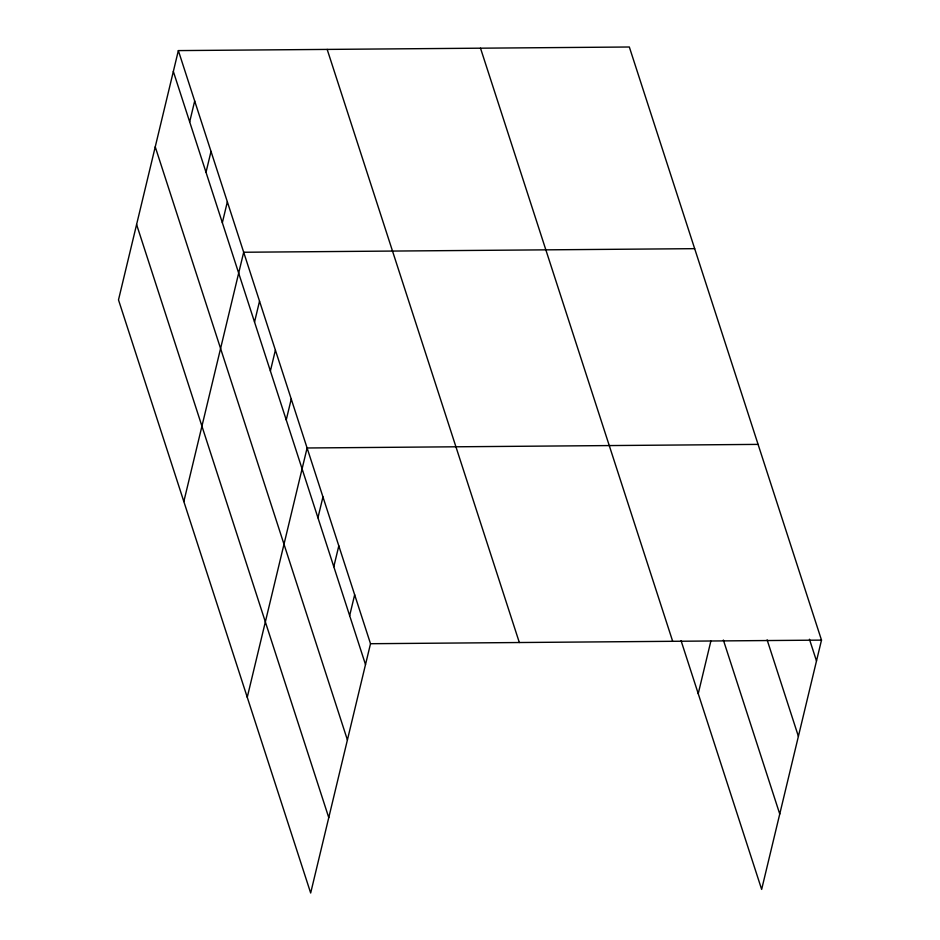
<?xml version="1.0" encoding="UTF-8"?>
<svg xmlns="http://www.w3.org/2000/svg" width="940" height="940" viewBox="0 0 940 940"><rect width="100%" height="100%" fill="white"/><g stroke="black" fill="none" stroke-linecap="round" stroke-linejoin="round"><path stroke-width="1.41" d="M178.353 50.596L118.499 299.884L310.67 893L370.513 643.712L178.353 50.596L629.33 47L821.501 640.116L761.647 889.405L681.065 640.669M189.68 121.871L194.686 101.003M206.013 172.279L211.018 151.422M222.345 222.698L227.351 201.841M183.841 501.549L243.683 252.249L694.672 248.665M254.529 322.044L259.534 301.188M270.391 370.971L275.397 350.115M286.242 419.91L291.247 399.054M247.255 697.269L307.098 447.981L758.087 444.385M317.943 517.776L322.961 496.907M333.806 566.702L338.811 545.846M349.656 615.641L354.662 594.773M698.232 693.673L710.875 641.057M370.513 643.712L821.501 640.116M809.446 639.224L816.496 660.973M767.122 639.858L798.401 736.361M723.377 640.046L779.754 814.028M480.505 48.187L672.676 641.303M327.179 49.409L519.338 642.525M173.336 71.452L365.507 664.568M155.241 146.84L347.412 739.956M136.594 224.507L328.765 817.612"/></g></svg>
